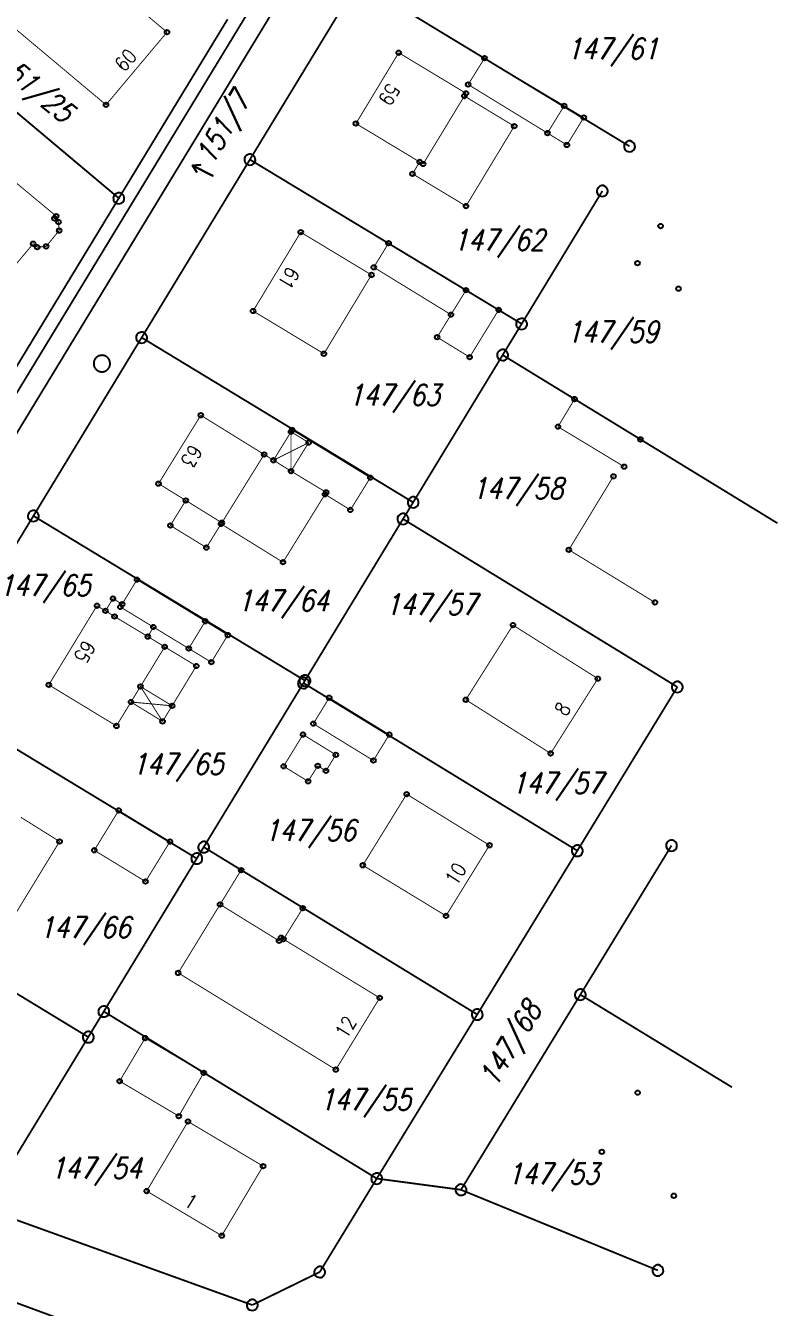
# Model space of a CAD drawing. Extents: x 4468056 to 4468688, y 5348625 to 5349303.
# Drawn here: x 4468559.9 to 4468642.3, y 5348828 to 5348968.3 of the extents above; entities that cross this region are included whole.
import ezdxf

# ---------------------------------------------------------------- set-up
doc = ezdxf.new("R2010")
doc.units = 0
doc.linetypes.add('PCMAP-LINIENTYP_046', pattern=[1, 0.35, -0.3, 0.35])
doc.layers.get('0').update_dxf_attribs({"linetype": 'CONTINUOUS'})
for name, color, linetype in [('B-T017-AMTL_PUNKTE_G-KOORDINATE', 216, 'CONTINUOUS'), ('B-T018-AMTL_PUNKTE_D-KOORDINATE', 216, 'CONTINUOUS'), ('B-T020-AMTL_FR-PFEIL', 7, 'CONTINUOUS'), ('L-T034-AMTL_FLGR_ABGEM', 216, 'CONTINUOUS'), ('L-T044-AMTL_GEBAEUDELINIE', 136, 'CONTINUOUS'), ('L-T046-AMTL_ARK_PASS_DURCHF_DIA', 136, 'PCMAP-LINIENTYP_046'), ('L-T047-AMTL_GEB_-TREPPE_TG-ZUFA', 136, 'CONTINUOUS'), ('T-T004-HAUSNUMMER_GEBAEUDETEXT', 16, 'CONTINUOUS'), ('T-T018-FLURNUMMER', 7, 'CONTINUOUS'), ('T-T023-FLURNUMMERNTEXT_ZU_VERME', 7, 'CONTINUOUS')]:
    doc.layers.add(name, color=color, linetype=linetype)
doc.styles.add('PCMAP-TEXTTYP_004', font='simplex')
doc.styles.add('PCMAP-TEXTTYP_018', font='simplex', dxfattribs={"oblique": 15})
doc.styles.add('PCMAP-TEXTTYP_023', font='simplex', dxfattribs={"oblique": 15})

# ---------------------------------------------------------------- blocks, each defined once
blk = doc.blocks.new('KREIS')
blk.add_circle((0, 0), 5)
blk = doc.blocks.new('SYM10')
for points in [[(2.507, 4.202), (0.958, 4.953), (-0.543, 5), (-2.185, 4.437), (-3.379, 3.608), (-4.249, 2.748), (-4.882, 1.357), (-5, 0.073)], [(-5, 0.073), (-4.953, -0.912)], [(2.493, -4.416), (3.726, -3.586), (4.455, -2.364), (5, -0.885), (4.933, 0.741), (4.464, 2.007), (3.69, 3.219), (2.507, 4.202)], [(-4.953, -0.912), (-4.698, -1.945), (-3.921, -3.398), (-2.642, -4.314), (-1.366, -4.81), (0.008, -5), (1.379, -4.834), (2.493, -4.416)]]:
    blk.add_lwpolyline(points)
blk = doc.blocks.new('SYM2')
blk.add_lwpolyline([(0.014, 4.998), (-0.117, 4.996), (-0.243, 4.989), (-0.382, 4.981), (-0.531, 4.968), (-0.714, 4.947), (-0.875, 4.92), (-1.102, 4.876), (-1.302, 4.825), (-1.487, 4.771), (-1.654, 4.716), (-1.834, 4.651), (-2.003, 4.578), (-2.165, 4.505), (-2.343, 4.418), (-2.504, 4.327), (-2.685, 4.218), (-2.853, 4.104), (-2.968, 4.022), (-3.116, 3.911), (-3.255, 3.794), (-3.4, 3.668), (-3.564, 3.506), (-3.668, 3.396), (-3.775, 3.276), (-3.892, 3.141), (-4.005, 2.993), (-4.092, 2.873), (-4.178, 2.747), (-4.263, 2.611), (-4.342, 2.479), (-4.433, 2.307), (-4.513, 2.143), (-4.573, 2.015), (-4.655, 1.824), (-4.705, 1.688), (-4.751, 1.551), (-4.801, 1.388), (-4.848, 1.224), (-4.892, 1.018), (-4.927, 0.84), (-4.96, 0.625), (-4.981, 0.404), (-4.995, 0.188), (-5, -0.038), (-4.993, -0.222), (-4.983, -0.4), (-4.958, -0.631), (-4.925, -0.85), (-4.881, -1.084), (-4.831, -1.284), (-4.768, -1.498), (-4.693, -1.722), (-4.609, -1.933), (-4.515, -2.145), (-4.412, -2.348), (-4.25, -2.632), (-4.114, -2.841), (-3.982, -3.019), (-3.846, -3.192), (-3.693, -3.366), (-3.541, -3.525), (-3.368, -3.689), (-3.225, -3.816), (-3.04, -3.97), (-2.846, -4.111), (-2.625, -4.256), (-2.428, -4.369), (-2.26, -4.459), (-2.057, -4.555), (-1.878, -4.634), (-1.637, -4.724), (-1.4, -4.797), (-1.201, -4.852), (-0.977, -4.904), (-0.722, -4.946), (-0.487, -4.975), (-0.272, -4.993), (0.015, -4.998), (0.278, -4.991), (0.537, -4.968), (0.762, -4.939), (1.011, -4.895), (1.231, -4.845), (1.493, -4.771), (1.722, -4.693), (1.935, -4.609), (2.165, -4.504), (2.357, -4.41), (2.577, -4.283), (2.756, -4.17), (2.925, -4.051), (3.067, -3.948), (3.212, -3.829), (3.384, -3.681), (3.519, -3.549), (3.651, -3.413), (3.793, -3.257), (3.94, -3.077), (4.069, -2.904), (4.191, -2.726), (4.317, -2.522), (4.435, -2.309), (4.536, -2.102), (4.62, -1.912), (4.698, -1.713), (4.759, -1.526), (4.813, -1.348), (4.86, -1.171), (4.901, -0.985), (4.935, -0.789), (4.963, -0.604), (4.983, -0.426), (4.993, -0.247), (5, -0.057), (4.998, 0.139), (4.988, 0.332), (4.974, 0.512), (4.951, 0.699), (4.916, 0.911), (4.871, 1.129), (4.817, 1.336), (4.752, 1.556), (4.693, 1.723), (4.613, 1.931), (4.535, 2.102), (4.435, 2.306), (4.336, 2.492), (4.24, 2.649), (4.123, 2.826), (3.994, 3.007), (3.874, 3.16), (3.712, 3.348), (3.541, 3.528), (3.359, 3.702), (3.195, 3.845), (3.022, 3.983), (2.859, 4.098), (2.675, 4.225), (2.493, 4.332), (2.322, 4.426), (2.148, 4.513), (1.966, 4.595), (1.762, 4.679), (1.582, 4.742), (1.368, 4.808), (1.162, 4.86), (0.981, 4.902), (0.785, 4.935), (0.54, 4.968), (0.32, 4.988), (0.128, 4.996), (0.014, 4.998)])
blk = doc.blocks.new('SYM60')
blk.add_lwpolyline([(-8.077, 1.827), (-8.077, 1.808), (-5.038, 0.01), (-15, 0.01), (-15, -0.01), (-5.038, -0.01), (-8.077, -1.808), (-8.077, -1.827), (-5, 0), (-8.077, 1.827)])

msp = doc.modelspace()

# ---------------------------------------------------------------- linework, layer by layer
at = {"layer": 'L-T034-AMTL_FLGR_ABGEM', "const_width": 0.2, "flags": 128}
for points in [[(4468530.46, 5348881.17), (4468595.11, 5348987.57)], [(4468596.9, 5348986.16), (4468532.25, 5348879.68)], [(4468584.48, 5348953.64), (4468596.31, 5348973.1)], [(4468626.01, 5348955.09), (4468596.31, 5348973.1)], [(4468570.14, 5348949.41), (4468546.14, 5348969.59)], [(4468582.04, 5348968.99), (4468570.14, 5348949.41)], [(4468584.48, 5348953.64), (4468572.64, 5348934.16)], [(4468614.21, 5348935.66), (4468584.48, 5348953.64)], [(4468570.14, 5348949.41), (4468558.24, 5348929.81)], [(4468614.21, 5348935.66), (4468623.04, 5348950.2)], [(4468614.21, 5348935.66), (4468612.13, 5348932.25)], [(4468560.8, 5348914.65), (4468572.64, 5348934.16)], [(4468602.34, 5348916.13), (4468572.64, 5348934.16)], [(4468602.34, 5348916.13), (4468612.13, 5348932.25)], [(4468612.13, 5348932.25), (4468642.19, 5348913.85)], [(4468601.23, 5348914.31), (4468602.34, 5348916.13)], [(4468560.8, 5348914.65), (4468548.97, 5348895.17)], [(4468560.8, 5348914.65), (4468590.5, 5348896.63)], [(4468601.23, 5348914.31), (4468590.5, 5348896.63)], [(4468601.23, 5348914.31), (4468631.24, 5348895.93)], [(4468579.43, 5348878.41), (4468590.34, 5348896.36)], [(4468590.34, 5348896.36), (4468590.5, 5348896.63)], [(4468590.34, 5348896.36), (4468620.3, 5348878.01)], [(4468578.67, 5348877.16), (4468548.97, 5348895.17)], [(4468620.3, 5348878.01), (4468631.24, 5348895.93)], [(4468578.67, 5348877.16), (4468579.43, 5348878.41)], [(4468579.43, 5348878.41), (4468609.35, 5348860.09)], [(4468609.35, 5348860.09), (4468620.3, 5348878.01)], [(4468630.6, 5348878.58), (4468620.63, 5348862.26)], [(4468568.5, 5348860.42), (4468578.67, 5348877.16)], [(4468566.8, 5348857.62), (4468537.12, 5348875.67)], [(4468607.57, 5348840.91), (4468620.63, 5348862.26)], [(4468637.22, 5348852.13), (4468620.63, 5348862.26)], [(4468566.8, 5348857.62), (4468568.5, 5348860.42)], [(4468568.5, 5348860.42), (4468598.36, 5348842.14)], [(4468598.36, 5348842.14), (4468609.35, 5348860.09)], [(4468555.41, 5348838.88), (4468566.8, 5348857.62)], [(4468598.36, 5348842.14), (4468592.12, 5348831.91)], [(4468598.36, 5348842.14), (4468607.57, 5348840.91)], [(4468607.57, 5348840.91), (4468629.11, 5348832.09)], [(4468555.41, 5348838.88), (4468584.74, 5348828.3)], [(4468584.74, 5348828.3), (4468592.12, 5348831.91)], [(4468570.37, 5348824.33), (4468552.31, 5348830.98)]]:
    msp.add_lwpolyline(points, dxfattribs=at)
at = {"layer": 'L-T044-AMTL_GEBAEUDELINIE', "const_width": 0.1, "flags": 128}
for points in [[(4468564.04, 5348977.1), (4468575.41, 5348967.58)], [(4468568.74, 5348959.63), (4468557.38, 5348969.16)], [(4468575.41, 5348967.58), (4468568.74, 5348959.63)], [(4468596.08, 5348957.58), (4468600.76, 5348965.33)], [(4468600.76, 5348965.33), (4468608.12, 5348960.89)], [(4468608.36, 5348961.85), (4468610.15, 5348964.74)], [(4468610.15, 5348964.74), (4468618.86, 5348959.52)], [(4468607.94, 5348960.59), (4468603.43, 5348953.15)], [(4468603.43, 5348953.15), (4468607.94, 5348960.59)], [(4468608.12, 5348960.89), (4468607.94, 5348960.59)], [(4468607.94, 5348960.59), (4468613.4, 5348957.29)], [(4468617.03, 5348956.54), (4468608.36, 5348961.85)], [(4468618.86, 5348959.52), (4468617.03, 5348956.54)], [(4468617.03, 5348956.54), (4468618.86, 5348959.52)], [(4468618.86, 5348959.52), (4468621, 5348958.24)], [(4468621, 5348958.24), (4468619.16, 5348955.23)], [(4468603.05, 5348953.38), (4468596.08, 5348957.58)], [(4468613.4, 5348957.29), (4468608.12, 5348948.55)], [(4468619.16, 5348955.23), (4468617.03, 5348956.54)], [(4468554.21, 5348955), (4468563.29, 5348947.45)], [(4468602.27, 5348952.08), (4468603.05, 5348953.38)], [(4468603.43, 5348953.15), (4468603.05, 5348953.38)], [(4468603.05, 5348953.38), (4468603.43, 5348953.15)], [(4468608.12, 5348948.55), (4468602.27, 5348952.08)], [(4468563.29, 5348947.45), (4468563.1, 5348947.2)], [(4468563.1, 5348947.2), (4468563.54, 5348946.81)], [(4468563.54, 5348946.81), (4468563.61, 5348945.87)], [(4468563.61, 5348945.87), (4468562.2, 5348944.14)], [(4468584.83, 5348937.07), (4468590.04, 5348945.69)], [(4468590.04, 5348945.69), (4468597.78, 5348941.02)], [(4468560.77, 5348944.43), (4468556.02, 5348938.76)], [(4468561.22, 5348944.05), (4468560.77, 5348944.43)], [(4468562.2, 5348944.14), (4468561.22, 5348944.05)], [(4468598.03, 5348941.85), (4468599.65, 5348944.49)], [(4468599.65, 5348944.49), (4468608.12, 5348939.35)], [(4468597.78, 5348941.02), (4468592.58, 5348932.39)], [(4468606.48, 5348936.67), (4468598.03, 5348941.85)], [(4468608.12, 5348939.35), (4468606.48, 5348936.67)], [(4468606.48, 5348936.67), (4468608.12, 5348939.35)], [(4468608.12, 5348939.35), (4468611.69, 5348937.19)], [(4468592.58, 5348932.39), (4468584.83, 5348937.07)], [(4468611.69, 5348937.19), (4468608.52, 5348932.02)], [(4468604.97, 5348934.2), (4468606.48, 5348936.67)], [(4468608.52, 5348932.02), (4468604.97, 5348934.2)], [(4468618.18, 5348924.41), (4468620, 5348927.43)], [(4468620, 5348927.43), (4468627.21, 5348923.02)], [(4468574.49, 5348918.18), (4468579.11, 5348925.66)], [(4468579.11, 5348925.66), (4468586.04, 5348921.37)], [(4468625.41, 5348920.04), (4468618.18, 5348924.41)], [(4468587.06, 5348920.74), (4468588.98, 5348923.85)], [(4468588.98, 5348923.85), (4468589.11, 5348924.05)], [(4468589.11, 5348924.05), (4468597.65, 5348918.83)], [(4468586.04, 5348921.37), (4468581.41, 5348913.9)], [(4468581.41, 5348913.9), (4468586.04, 5348921.37)], [(4468586.04, 5348921.37), (4468587.06, 5348920.74)], [(4468587.06, 5348920.74), (4468588.98, 5348919.55)], [(4468588.98, 5348919.55), (4468587.06, 5348920.74)], [(4468588.98, 5348919.55), (4468592.83, 5348917.22)], [(4468592.83, 5348917.22), (4468588.98, 5348919.55)], [(4468597.65, 5348918.83), (4468595.47, 5348915.3)], [(4468619.37, 5348910.94), (4468624.25, 5348918.98)], [(4468577.47, 5348916.34), (4468574.49, 5348918.18)], [(4468592.83, 5348917.22), (4468592.7, 5348917.01)], [(4468592.7, 5348917.01), (4468592.83, 5348917.22)], [(4468575.78, 5348913.6), (4468577.47, 5348916.34)], [(4468581.41, 5348913.9), (4468577.47, 5348916.34)], [(4468577.47, 5348916.34), (4468581.41, 5348913.9)], [(4468592.7, 5348917.01), (4468588.1, 5348909.58)], [(4468595.47, 5348915.3), (4468592.7, 5348917.01)], [(4468579.72, 5348911.18), (4468575.78, 5348913.6)], [(4468581.32, 5348913.77), (4468579.72, 5348911.18)], [(4468581.41, 5348913.9), (4468581.32, 5348913.77)], [(4468581.32, 5348913.77), (4468581.41, 5348913.9)], [(4468588.1, 5348909.58), (4468581.32, 5348913.77)], [(4468628.79, 5348905.18), (4468619.37, 5348910.94)], [(4468570.5, 5348904.99), (4468572.13, 5348907.67)], [(4468572.13, 5348907.67), (4468579.6, 5348903.12)], [(4468562.48, 5348896.16), (4468567.75, 5348904.82)], [(4468567.75, 5348904.82), (4468568.68, 5348904.26)], [(4468568.68, 5348904.26), (4468569.5, 5348905.6)], [(4468569.5, 5348905.6), (4468570.5, 5348904.99)], [(4468570.5, 5348904.99), (4468570.31, 5348904.68)], [(4468570.31, 5348904.68), (4468570.5, 5348904.99)], [(4468570.31, 5348904.68), (4468573.92, 5348902.49)], [(4468573.92, 5348902.49), (4468570.31, 5348904.68)], [(4468568.68, 5348904.26), (4468569.68, 5348903.64)], [(4468569.68, 5348903.64), (4468568.68, 5348904.26)], [(4468569.68, 5348903.64), (4468573.32, 5348901.44)], [(4468573.32, 5348901.44), (4468569.68, 5348903.64)], [(4468577.79, 5348900.14), (4468579.6, 5348903.12)], [(4468579.6, 5348903.12), (4468577.79, 5348900.14)], [(4468579.6, 5348903.12), (4468582.07, 5348901.61)], [(4468573.92, 5348902.49), (4468573.32, 5348901.44)], [(4468577.79, 5348900.14), (4468573.92, 5348902.49)], [(4468608.1, 5348894.53), (4468613.26, 5348902.7)], [(4468613.26, 5348902.7), (4468622.54, 5348896.84)], [(4468575.16, 5348900.32), (4468572.51, 5348895.98)], [(4468572.51, 5348895.98), (4468575.16, 5348900.32)], [(4468573.32, 5348901.44), (4468575.16, 5348900.32)], [(4468575.16, 5348900.32), (4468578.62, 5348898.22)], [(4468582.07, 5348901.61), (4468580.26, 5348898.64)], [(4468580.26, 5348898.64), (4468577.79, 5348900.14)], [(4468578.62, 5348898.22), (4468575.97, 5348893.87)], [(4468569.88, 5348891.67), (4468562.48, 5348896.16)], [(4468622.54, 5348896.84), (4468617.38, 5348888.66)], [(4468572.51, 5348895.98), (4468569.88, 5348891.67)], [(4468575.97, 5348893.87), (4468572.51, 5348895.98)], [(4468591.42, 5348891.91), (4468593.16, 5348894.75)], [(4468593.16, 5348894.75), (4468599.73, 5348890.72)], [(4468617.38, 5348888.66), (4468608.1, 5348894.53)], [(4468597.99, 5348887.88), (4468591.42, 5348891.91)], [(4468588.17, 5348887.25), (4468590.29, 5348890.72)], [(4468590.29, 5348890.72), (4468593.88, 5348888.51)], [(4468599.73, 5348890.72), (4468597.99, 5348887.88)], [(4468593.88, 5348888.51), (4468592.8, 5348886.75)], [(4468590.85, 5348885.6), (4468588.17, 5348887.25)], [(4468591.9, 5348887.3), (4468590.85, 5348885.6)], [(4468592.8, 5348886.75), (4468591.9, 5348887.3)], [(4468596.83, 5348876.42), (4468601.63, 5348884.2)], [(4468601.63, 5348884.2), (4468610.69, 5348878.61)], [(4468567.46, 5348878.06), (4468570.13, 5348882.42)], [(4468570.13, 5348882.42), (4468575.74, 5348879.01)], [(4468559.43, 5348881.67), (4468563.66, 5348879.02)], [(4468563.66, 5348879.02), (4468558.05, 5348869.83)], [(4468573.06, 5348874.64), (4468567.46, 5348878.06)], [(4468575.74, 5348879.01), (4468573.06, 5348874.64)], [(4468610.69, 5348878.61), (4468605.93, 5348870.89)], [(4468605.93, 5348870.89), (4468596.83, 5348876.42)], [(4468581.22, 5348872.13), (4468583.52, 5348875.89)], [(4468583.52, 5348875.89), (4468590.27, 5348871.72)], [(4468576.64, 5348864.64), (4468581.22, 5348872.13)], [(4468587.67, 5348868.15), (4468581.22, 5348872.13)], [(4468581.22, 5348872.13), (4468587.67, 5348868.15)], [(4468590.27, 5348871.72), (4468588.16, 5348868.33)], [(4468587.89, 5348868.5), (4468587.67, 5348868.15)], [(4468587.67, 5348868.15), (4468587.89, 5348868.5)], [(4468588.16, 5348868.33), (4468587.89, 5348868.5)], [(4468587.89, 5348868.5), (4468588.16, 5348868.33)], [(4468588.16, 5348868.33), (4468598.68, 5348861.91)], [(4468593.88, 5348854.06), (4468576.64, 5348864.64)], [(4468598.68, 5348861.91), (4468593.88, 5348854.06)], [(4468570.23, 5348852.8), (4468573.02, 5348857.51)], [(4468573.02, 5348857.51), (4468579.43, 5348853.71)], [(4468576.7, 5348848.97), (4468570.23, 5348852.8)], [(4468579.43, 5348853.71), (4468576.7, 5348848.97)], [(4468573.19, 5348840.77), (4468577.71, 5348848.38)], [(4468577.71, 5348848.38), (4468585.92, 5348843.5)], [(4468585.92, 5348843.5), (4468581.4, 5348835.89)], [(4468581.4, 5348835.89), (4468573.19, 5348840.77)]]:
    msp.add_lwpolyline(points, dxfattribs=at)
at = {"layer": 'L-T046-AMTL_ARK_PASS_DURCHF_DIA', "const_width": 0.1, "flags": 128}
for points in [[(4468590.91, 5348922.67), (4468588.98, 5348923.85)], [(4468588.98, 5348919.55), (4468588.98, 5348923.85)], [(4468587.06, 5348920.74), (4468590.91, 5348922.67)], [(4468588.98, 5348919.55), (4468590.91, 5348922.67)], [(4468572.51, 5348895.98), (4468574.93, 5348892.16)], [(4468571.47, 5348894.28), (4468575.97, 5348893.87)]]:
    msp.add_lwpolyline(points, dxfattribs=at)
at = {"layer": 'L-T047-AMTL_GEB_-TREPPE_TG-ZUFA', "const_width": 0.1, "flags": 128}
for points in [[(4468571.47, 5348894.28), (4468572.51, 5348895.98)], [(4468572.51, 5348895.98), (4468575.97, 5348893.87)], [(4468571.47, 5348894.28), (4468574.93, 5348892.16)], [(4468575.97, 5348893.87), (4468574.93, 5348892.16)]]:
    msp.add_lwpolyline(points, dxfattribs=at)

# ---------------------------------------------------------------- block references
at = {"layer": 'B-T017-AMTL_PUNKTE_G-KOORDINATE'}
for name, p, xscale, yscale, zscale in [('SYM10', (4468626.01, 5348955.09), 0.12, 0.12, 0.12), ('SYM10', (4468584.48, 5348953.64), 0.12, 0.12, 0.12), ('SYM10', (4468623.04, 5348950.2), 0.12, 0.12, 0.12), ('SYM10', (4468570.14, 5348949.41), 0.12, 0.12, 0.12), ('KREIS', (4468563.1, 5348947.2), 0.05, 0.05, 0.05), ('KREIS', (4468563.54, 5348946.81), 0.05, 0.05, 0.05), ('KREIS', (4468563.61, 5348945.87), 0.05, 0.05, 0.05), ('KREIS', (4468561.22, 5348944.05), 0.05, 0.05, 0.05), ('KREIS', (4468562.2, 5348944.14), 0.05, 0.05, 0.05), ('SYM10', (4468614.21, 5348935.66), 0.12, 0.12, 0.12), ('SYM10', (4468572.64, 5348934.16), 0.12, 0.12, 0.12), ('SYM10', (4468612.13, 5348932.25), 0.12, 0.12, 0.12), ('SYM2', (4468568.29, 5348931.32), 0.18, 0.18, 0.18), ('SYM10', (4468602.34, 5348916.13), 0.12, 0.12, 0.12), ('SYM10', (4468560.8, 5348914.65), 0.12, 0.12, 0.12), ('SYM10', (4468601.23, 5348914.31), 0.12, 0.12, 0.12), ('SYM10', (4468590.34, 5348896.36), 0.12, 0.12, 0.12), ('SYM10', (4468590.5, 5348896.63), 0.12, 0.12, 0.12), ('SYM10', (4468631.24, 5348895.93), 0.12, 0.12, 0.12), ('SYM10', (4468579.43, 5348878.41), 0.12, 0.12, 0.12), ('SYM10', (4468620.3, 5348878.01), 0.12, 0.12, 0.12), ('SYM10', (4468630.6, 5348878.58), 0.12, 0.12, 0.12), ('SYM10', (4468578.67, 5348877.16), 0.12, 0.12, 0.12), ('SYM10', (4468620.63, 5348862.26), 0.12, 0.12, 0.12), ('SYM10', (4468568.5, 5348860.42), 0.12, 0.12, 0.12), ('SYM10', (4468609.35, 5348860.09), 0.12, 0.12, 0.12), ('SYM10', (4468566.8, 5348857.62), 0.12, 0.12, 0.12), ('KREIS', (4468626.9, 5348851.54), 0.05, 0.05, 0.05), ('KREIS', (4468622.98, 5348845.06), 0.05, 0.05, 0.05), ('SYM10', (4468598.36, 5348842.14), 0.12, 0.12, 0.12), ('SYM10', (4468607.57, 5348840.91), 0.12, 0.12, 0.12), ('KREIS', (4468630.85, 5348840.26), 0.05, 0.05, 0.05), ('SYM10', (4468592.12, 5348831.91), 0.12, 0.12, 0.12), ('SYM10', (4468629.11, 5348832.09), 0.12, 0.12, 0.12), ('SYM10', (4468584.74, 5348828.3), 0.12, 0.12, 0.12)]:
    msp.add_blockref(name, p, dxfattribs=dict(at, xscale=xscale, yscale=yscale, zscale=zscale))
at = {"layer": 'B-T018-AMTL_PUNKTE_D-KOORDINATE', "xscale": 0.05, "yscale": 0.05, "zscale": 0.05}
for p in [(4468575.41, 5348967.58), (4468600.76, 5348965.33), (4468610.15, 5348964.74), (4468608.36, 5348961.85), (4468607.94, 5348960.59), (4468608.12, 5348960.89), (4468568.74, 5348959.63), (4468618.86, 5348959.52), (4468596.08, 5348957.58), (4468621, 5348958.24), (4468613.4, 5348957.29), (4468617.03, 5348956.54), (4468619.16, 5348955.23), (4468603.05, 5348953.38), (4468602.27, 5348952.08), (4468603.43, 5348953.15), (4468608.12, 5348948.55), (4468563.29, 5348947.45), (4468629.41, 5348946.36), (4468590.04, 5348945.69), (4468560.77, 5348944.43), (4468599.65, 5348944.49), (4468626.88, 5348942.3), (4468597.78, 5348941.02), (4468598.03, 5348941.85), (4468608.12, 5348939.35), (4468631.36, 5348939.51), (4468584.83, 5348937.07), (4468606.48, 5348936.67), (4468611.69, 5348937.19), (4468604.97, 5348934.2), (4468592.58, 5348932.39), (4468608.52, 5348932.02), (4468620, 5348927.43), (4468579.11, 5348925.66), (4468589.11, 5348924.05), (4468618.18, 5348924.41), (4468588.98, 5348923.85), (4468590.91, 5348922.67), (4468627.21, 5348923.02), (4468586.04, 5348921.37), (4468587.06, 5348920.74), (4468625.41, 5348920.04), (4468588.98, 5348919.55), (4468597.65, 5348918.83), (4468624.25, 5348918.98), (4468574.49, 5348918.18), (4468592.7, 5348917.01), (4468592.83, 5348917.22), (4468577.47, 5348916.34), (4468595.47, 5348915.3), (4468575.78, 5348913.6), (4468581.32, 5348913.77), (4468581.41, 5348913.9), (4468579.72, 5348911.18), (4468619.37, 5348910.94), (4468588.1, 5348909.58), (4468572.13, 5348907.67), (4468567.75, 5348904.82), (4468568.68, 5348904.26), (4468569.5, 5348905.6), (4468570.31, 5348904.68), (4468570.5, 5348904.99), (4468628.79, 5348905.18), (4468569.68, 5348903.64), (4468579.6, 5348903.12), (4468573.32, 5348901.44), (4468573.92, 5348902.49), (4468582.07, 5348901.61), (4468613.26, 5348902.7), (4468575.16, 5348900.32), (4468577.79, 5348900.14), (4468580.26, 5348898.64), (4468578.62, 5348898.22), (4468562.48, 5348896.16), (4468572.51, 5348895.98), (4468622.54, 5348896.84), (4468593.16, 5348894.75), (4468608.1, 5348894.53), (4468571.47, 5348894.28), (4468575.97, 5348893.87), (4468569.88, 5348891.67), (4468574.93, 5348892.16), (4468591.42, 5348891.91), (4468590.29, 5348890.72), (4468599.73, 5348890.72), (4468593.88, 5348888.51), (4468597.99, 5348887.88), (4468617.38, 5348888.66), (4468588.17, 5348887.25), (4468591.9, 5348887.3), (4468592.8, 5348886.75), (4468590.85, 5348885.6), (4468601.63, 5348884.2), (4468570.13, 5348882.42), (4468563.66, 5348879.02), (4468575.74, 5348879.01), (4468567.46, 5348878.06), (4468610.69, 5348878.61), (4468596.83, 5348876.42), (4468583.52, 5348875.89), (4468573.06, 5348874.64), (4468581.22, 5348872.13), (4468590.27, 5348871.72), (4468605.93, 5348870.89), (4468587.67, 5348868.15), (4468587.89, 5348868.5), (4468588.16, 5348868.33), (4468576.64, 5348864.64), (4468598.68, 5348861.91), (4468573.02, 5348857.51), (4468593.88, 5348854.06), (4468570.23, 5348852.8), (4468579.43, 5348853.71), (4468576.7, 5348848.97), (4468577.71, 5348848.38), (4468585.92, 5348843.5), (4468573.19, 5348840.77), (4468581.4, 5348835.89)]:
    msp.add_blockref('KREIS', p, dxfattribs=at)
at = {"layer": 'B-T020-AMTL_FR-PFEIL', "xscale": 0.25, "yscale": 0.25, "zscale": 0.25, "rotation": 152.26}
msp.add_blockref('SYM60', (4468577.09, 5348953.59), dxfattribs=at)

# ---------------------------------------------------------------- texts
at = {"layer": 'T-T004-HAUSNUMMER_GEBAEUDETEXT', "style": 'PCMAP-TEXTTYP_004', "width": 0.833333}
for s, rotation, p in [('60', 50.0192, (4468570.76, 5348963.13)), ('59', 238.8661, (4468599.64, 5348962.13)), ('61', 238.8661, (4468588.66, 5348942.05)), ('63', 238.2931, (4468578.03, 5348922.58)), ('65', 238.6942, (4468566.34, 5348901.16)), ('8', 57.7541, (4468619.05, 5348892.61)), ('10', 58.3271, (4468607.08, 5348874.09)), ('12', 58.5563, (4468595.05, 5348857.32)), ('1', 329.2788, (4468577.13, 5348839.24))]:
    msp.add_text(s, height=1.6, rotation=rotation, dxfattribs=at).set_placement(p)
at = {"layer": 'T-T018-FLURNUMMER', "style": 'PCMAP-TEXTTYP_018', "oblique": 15, "width": 0.833333}
for s, p in [('147/61', (4468619.13, 5348964.61)), ('147/62', (4468606.7, 5348943.7)), ('147/59', (4468619.13, 5348933.64)), ('147/63', (4468595.25, 5348926.73)), ('147/58', (4468608.75, 5348916.52)), ('147/64', (4468583.1, 5348904.21)), ('147/65', (4468571.56, 5348886.34)), ('147/57', (4468613.08, 5348884.27)), ('147/56', (4468586.05, 5348879.1)), ('147/66', (4468561.42, 5348868.47)), ('147/55', (4468592.09, 5348849.64)), ('147/54', (4468562.63, 5348842.15)), ('147/53', (4468612.63, 5348841.52))]:
    msp.add_text(s, height=2.3, dxfattribs=at).set_placement(p)
for s, rotation, p in [('151/25', 320.4553, (4468556.27, 5348963.92)), ('151/7', 59.7022, (4468580.37, 5348952.92))]:
    msp.add_text(s, height=2.3, rotation=rotation, dxfattribs=at).set_placement(p)
at = {"layer": 'T-T023-FLURNUMMERNTEXT_ZU_VERME', "style": 'PCMAP-TEXTTYP_023', "oblique": 15, "width": 0.833333}
for s, p in [('147/65', (4468557.01, 5348905.89)), ('147/57', (4468599.29, 5348903.81))]:
    msp.add_text(s, height=2.3, dxfattribs=at).set_placement(p)
msp.add_text('147/68', height=2.3, rotation=59.1292, dxfattribs=at).set_placement((4468611.35, 5348852))

doc.saveas('drawing.dxf')
